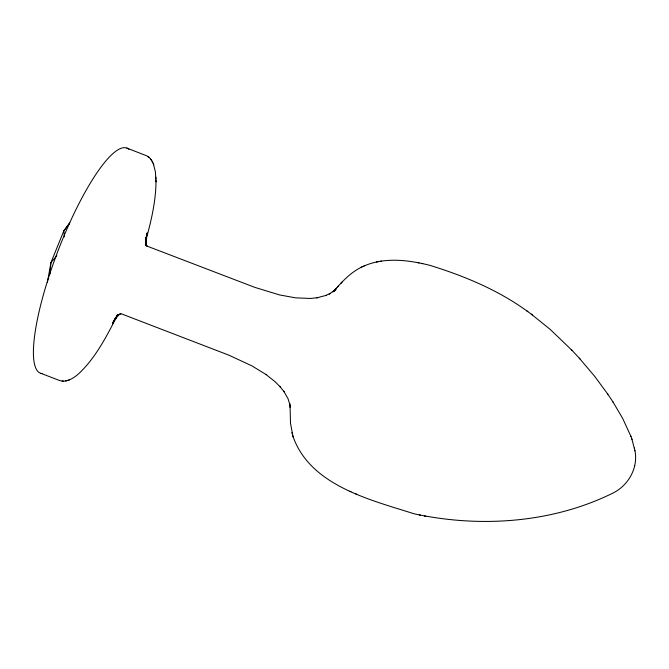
<?xml version="1.0" encoding="UTF-8"?>
<svg xmlns="http://www.w3.org/2000/svg" width="669" height="669" viewBox="0 0 669 669"><rect width="100%" height="100%" fill="white"/><g stroke="black" fill="none" stroke-linecap="round" stroke-linejoin="round"><path stroke-width="1" d="M155.994 180.195C156.061 200.909 151.119 221.272 145.633 241.116M49.991 273.964L50.928 262.616L63.831 230.847L69.752 222.735M47.39 282.41L50.928 262.616L56.815 255.75M145.449 241.074L147.121 232.904L145.675 242.086L146.101 238.398L145.817 244.31L145.809 241.944L146.118 245.23L145.976 244.453L147.105 246.251L146.77 246.008L254.856 287.386L279.517 294.92L295.514 297.847L310.399 298.458L317.432 297.713L316.805 297.822L326.213 295.355L325.477 295.598L330.068 293.49L329.181 294.026L334.977 289.995L332.777 291.91L335.838 289.108L333.898 290.881M292.679 435.494C309.421 485.435 369.924 499.71 414.144 513.792C480.083 528.017 552.577 523.116 613.398 492.844C628.643 485.117 638.485 467.43 634.881 450.413M145.508 240.84L146.896 234.819L145.524 240.422M634.605 465.975L634.722 465.499M116.005 318.001C105.819 337.887 95.115 358.3 78.641 373.787C73.456 378.278 66.181 383.094 59.064 380.31L40.868 373.327M116.155 317.047L112.517 323.746L117.301 315.099M116.732 316.136L117.685 314.405M116.147 317.19L112.635 322.968L116.523 316.955L114.073 320.652L119.107 314.305L117.644 315.718L120.846 313.544L119.876 313.786L121.942 314.037L229.057 355.247L252.054 365.951L266.295 374.699L265.911 374.423L275.084 381.715L280.261 386.874L279.859 386.448L284.133 391.775L283.748 391.198L287.996 398.615L289.894 404.745L289.66 403.474L290.162 407.245L290.045 405.606L290.505 423.26L293.114 437.15M69.626 223.454L63.831 230.847L64.425 236.843M362.23 266.806C350.782 272.149 342.085 281.674 333.94 291.04L336.465 288.364L333.471 291.4L334.667 290.179M337.168 287.461L338.547 285.947M340.63 283.631L342.11 282.009M363.777 266.095C384.616 256.971 408.425 259.932 429.833 265.342C464.403 275.979 498.43 290.154 527.791 311.595M360.867 267.449L365.174 265.434M67.845 380.418L69.367 379.867M65.587 380.97L67.051 380.653M376.421 261.972L377.751 261.746M380.017 261.345L381.372 261.111M62.108 381.079L63.438 381.154M417.749 262.616L419.053 262.884M421.453 263.369L422.766 263.645M419.262 514.954L420.558 515.23M424.464 516.033L425.752 516.301M126.884 148.083L147.063 155.952L150.182 158.478L152.34 161.639M349.736 491.197L350.966 491.74M355.44 493.714L356.669 494.257M531.295 314.162L550.161 329.365L572.112 350.439M526.754 310.834L532.323 314.907M148.158 156.646L149.195 157.483M579.287 358.166L594.666 376.321L607.887 394.284M571.334 349.611L580.023 358.952M150.676 159.055L151.545 160.267M612.963 401.935L622.613 418.267L630.959 436.439M607.41 393.573L613.398 402.587M152.39 161.739L153.418 163.989M151.98 160.97L152.749 162.408M153.469 164.131L155.409 171.891L156.028 181.901M153.126 163.236L153.761 164.875M631.862 438.956L634.956 450.831M630.767 435.92L632.029 439.424M291.927 432.6L292.345 434.206M634.429 448.004L634.513 448.464M155.91 177.201L155.952 178.958M42.005 373.57A120.562 27.437 -69 0 1 58.655 249.152A120.562 27.437 -69 0 1 128.841 149.304M146.126 245.071L145.909 244.469L146.302 245.749L146.126 245.071"/></g></svg>
